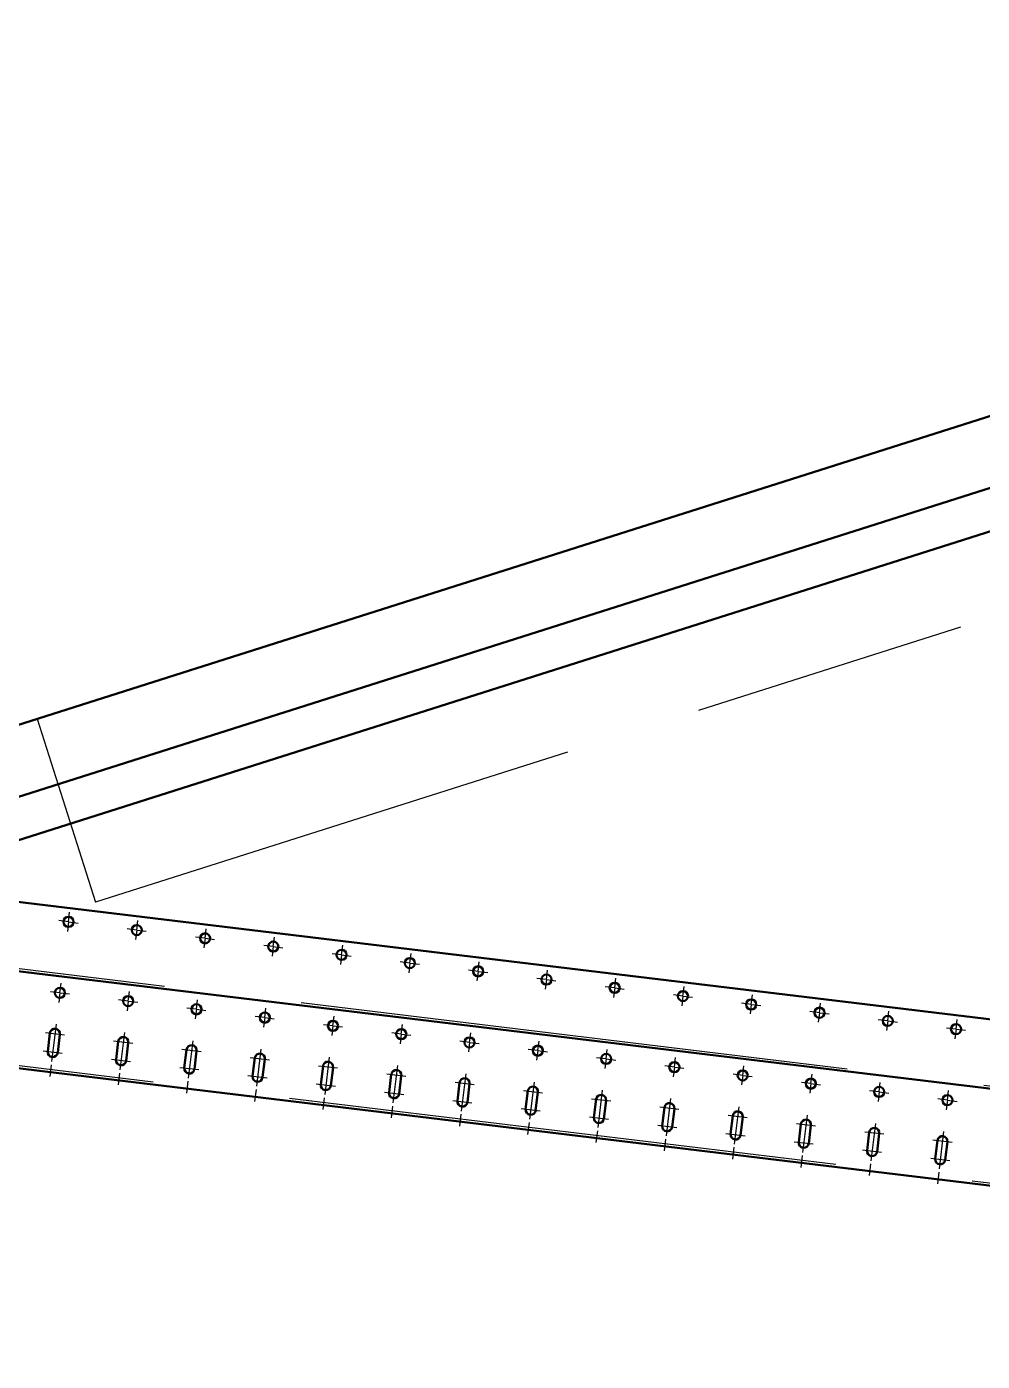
# Model space of a CAD drawing. Header units: millimetres. Extents: x 0 to 118800, y 79635 to 177025.
# Drawn here: x 27589 to 28631, y 107930 to 109386 of the extents above; entities that cross this region are included whole.
import ezdxf

# ---------------------------------------------------------------- set-up
doc = ezdxf.new("R2010")
doc.units = ezdxf.units.MM
doc.header["$LTSCALE"] = 200
for name, pattern in [('AM_DIN_F_W050', [6.25, 4.75, -1.5]), ('AM_DIN_G_W050', [13.75, 9.75, -1.5, 1, -1.5]), ('AM_DIN_G_W050x2', [6.875, 4.75, -0.875, 0.375, -0.875]), ('AM_ISO02W050x2', [3.75, 3, -0.75]), ('AM_ISO08W050x2', [9, 6, -0.75, 1.5, -0.75])]:
    doc.linetypes.add(name, pattern=pattern)
for name, color, linetype, lineweight in [('AM_0', 7, 'Continuous', 50), ('AM_3', 6, 'AM_DIN_F_W050', 25), ('AM_7', 4, 'AM_DIN_G_W050', 25)]:
    doc.layers.add(name, color=color, linetype=linetype, lineweight=lineweight)

# ---------------------------------------------------------------- blocks, each defined once
blk = doc.blocks.new('guf ohne Mittelspannung')
at = {"layer": 'AM_0'}
for p, q in [((-2991.5, 0), (-290, 0)), ((-2991.5, -75), (-290, -75)), ((-2991.5, -120), (-290, -120))]:
    blk.add_line(p, q, dxfattribs=at)
at = {"layer": 'AM_7', "linetype": 'AM_ISO08W050x2'}
for p in [(-500, 0), (-2840, -210)]:
    blk.add_line(p, (-500, -210), dxfattribs=at)
blk = doc.blocks.new('*U502')
at = {"layer": 'AM_0'}
for p, q in [((27614.5, 108288.4), (27612.1, 108268.5)), ((27625.4, 108287), (27623, 108267.2))]:
    blk.add_line(p, q, dxfattribs=at)
for centre, start, end in [((27620, 108287.7), 353.1038, 173.1038), ((27617.6, 108267.8), 173.1038, 353.1038)]:
    blk.add_arc(centre, 5.5, start, end, dxfattribs=at)
at = {"layer": 'AM_7', "linetype": 'AM_DIN_G_W050x2'}
for p, q in [((27621.2, 108298.1), (27616.3, 108257.4)), ((27609.6, 108289), (27630.4, 108286.4)), ((27607.2, 108269.1), (27628, 108266.6))]:
    blk.add_line(p, q, dxfattribs=at)
blk = doc.blocks.new('*U503')
at = {"layer": 'AM_0'}
for p, q in [((27689, 108279.3), (27686.6, 108259.5)), ((27699.9, 108278), (27697.5, 108258.2))]:
    blk.add_line(p, q, dxfattribs=at)
for centre, start, end in [((27694.4, 108278.7), 353.1038, 173.1038), ((27692, 108258.8), 173.1038, 353.1038)]:
    blk.add_arc(centre, 5.5, start, end, dxfattribs=at)
at = {"layer": 'AM_7', "linetype": 'AM_DIN_G_W050x2'}
for p, q in [((27684, 108279.9), (27704.9, 108277.4)), ((27695.7, 108289.1), (27690.8, 108248.4)), ((27681.6, 108260.1), (27702.5, 108257.6))]:
    blk.add_line(p, q, dxfattribs=at)
blk = doc.blocks.new('*U504')
at = {"layer": 'AM_0'}
for p, q in [((27912.4, 108252.3), (27910, 108232.5)), ((27923.3, 108251), (27920.9, 108231.2))]:
    blk.add_line(p, q, dxfattribs=at)
for centre, start, end in [((27917.8, 108251.7), 353.1038, 173.1038), ((27915.4, 108231.8), 173.1038, 353.1038)]:
    blk.add_arc(centre, 5.5, start, end, dxfattribs=at)
at = {"layer": 'AM_7', "linetype": 'AM_DIN_G_W050x2'}
for p, q in [((27907.4, 108252.9), (27928.2, 108250.4)), ((27919.1, 108262.1), (27914.2, 108221.4)), ((27905, 108233.1), (27925.8, 108230.6))]:
    blk.add_line(p, q, dxfattribs=at)
blk = doc.blocks.new('*U505')
at = {"layer": 'AM_0'}
for p, q in [((27837.9, 108261.3), (27835.5, 108241.5)), ((27848.8, 108260), (27846.4, 108240.2))]:
    blk.add_line(p, q, dxfattribs=at)
for centre, start, end in [((27843.4, 108260.7), 353.1038, 173.1038), ((27841, 108240.8), 173.1038, 353.1038)]:
    blk.add_arc(centre, 5.5, start, end, dxfattribs=at)
at = {"layer": 'AM_7', "linetype": 'AM_DIN_G_W050x2'}
for p, q in [((27844.6, 108271.1), (27839.7, 108230.4)), ((27832.9, 108261.9), (27853.8, 108259.4)), ((27830.5, 108242.1), (27851.4, 108239.6))]:
    blk.add_line(p, q, dxfattribs=at)
blk = doc.blocks.new('*U506')
at = {"layer": 'AM_0'}
for p, q in [((27763.4, 108270.3), (27761, 108250.5)), ((27774.4, 108269), (27772, 108249.2))]:
    blk.add_line(p, q, dxfattribs=at)
for centre, start, end in [((27768.9, 108269.7), 353.1038, 173.1038), ((27766.5, 108249.8), 173.1038, 353.1038)]:
    blk.add_arc(centre, 5.5, start, end, dxfattribs=at)
at = {"layer": 'AM_7', "linetype": 'AM_DIN_G_W050x2'}
for p, q in [((27770.2, 108280.1), (27765.2, 108239.4)), ((27758.5, 108270.9), (27779.3, 108268.4)), ((27756.1, 108251.1), (27776.9, 108248.6))]:
    blk.add_line(p, q, dxfattribs=at)
blk = doc.blocks.new('*U507')
at = {"layer": 'AM_0'}
for p, q in [((28061.3, 108234.3), (28058.9, 108214.5)), ((28072.2, 108233), (28069.8, 108213.1))]:
    blk.add_line(p, q, dxfattribs=at)
for centre, start, end in [((28066.7, 108233.7), 353.1038, 173.1038), ((28064.3, 108213.8), 173.1038, 353.1038)]:
    blk.add_arc(centre, 5.5, start, end, dxfattribs=at)
at = {"layer": 'AM_7', "linetype": 'AM_DIN_G_W050x2'}
for p, q in [((28068, 108244.1), (28063.1, 108203.4)), ((28056.3, 108234.9), (28077.2, 108232.4)), ((28053.9, 108215.1), (28074.8, 108212.5))]:
    blk.add_line(p, q, dxfattribs=at)
blk = doc.blocks.new('*U508')
at = {"layer": 'AM_0'}
for p, q in [((27986.8, 108243.3), (27984.4, 108223.5)), ((27997.7, 108242), (27995.3, 108222.1))]:
    blk.add_line(p, q, dxfattribs=at)
for centre, start, end in [((27992.3, 108242.7), 353.1038, 173.1038), ((27989.9, 108222.8), 173.1038, 353.1038)]:
    blk.add_arc(centre, 5.5, start, end, dxfattribs=at)
at = {"layer": 'AM_7', "linetype": 'AM_DIN_G_W050x2'}
for p, q in [((27993.5, 108253.1), (27988.6, 108212.4)), ((27981.9, 108243.9), (28002.7, 108241.4)), ((27979.4, 108224.1), (28000.3, 108221.5))]:
    blk.add_line(p, q, dxfattribs=at)
blk = doc.blocks.new('*U509')
at = {"layer": 'AM_0'}
for p, q in [((28135.7, 108225.3), (28133.3, 108205.5)), ((28146.6, 108224), (28144.2, 108204.1))]:
    blk.add_line(p, q, dxfattribs=at)
for centre, start, end in [((28141.2, 108224.7), 353.1038, 173.1038), ((28138.8, 108204.8), 173.1038, 353.1038)]:
    blk.add_arc(centre, 5.5, start, end, dxfattribs=at)
at = {"layer": 'AM_7', "linetype": 'AM_DIN_G_W050x2'}
for p, q in [((28130.8, 108225.9), (28151.6, 108223.4)), ((28142.5, 108235.1), (28137.5, 108194.4)), ((28128.4, 108206.1), (28149.2, 108203.5))]:
    blk.add_line(p, q, dxfattribs=at)
blk = doc.blocks.new('*U510')
at = {"layer": 'AM_0'}
for p, q in [((28582.5, 108171.3), (28580.1, 108151.4)), ((28593.4, 108170), (28591, 108150.1))]:
    blk.add_line(p, q, dxfattribs=at)
for centre, start, end in [((28587.9, 108170.6), 353.1038, 173.1038), ((28585.5, 108150.8), 173.1038, 353.1038)]:
    blk.add_arc(centre, 5.5, start, end, dxfattribs=at)
at = {"layer": 'AM_7', "linetype": 'AM_DIN_G_W050x2'}
for p, q in [((28589.2, 108181), (28584.3, 108140.3)), ((28577.5, 108171.9), (28598.4, 108169.4)), ((28575.1, 108152), (28596, 108149.5))]:
    blk.add_line(p, q, dxfattribs=at)
blk = doc.blocks.new('*U511')
at = {"layer": 'AM_0'}
for p, q in [((28210.2, 108216.3), (28207.8, 108196.5)), ((28221.1, 108215), (28218.7, 108195.1))]:
    blk.add_line(p, q, dxfattribs=at)
for centre, start, end in [((28215.6, 108215.6), 353.1038, 173.1038), ((28213.2, 108195.8), 173.1038, 353.1038)]:
    blk.add_arc(centre, 5.5, start, end, dxfattribs=at)
at = {"layer": 'AM_7', "linetype": 'AM_DIN_G_W050x2'}
for p, q in [((28216.9, 108226.1), (28212, 108185.4)), ((28205.2, 108216.9), (28226.1, 108214.4)), ((28202.8, 108197.1), (28223.7, 108194.5))]:
    blk.add_line(p, q, dxfattribs=at)
blk = doc.blocks.new('*U512')
at = {"layer": 'AM_0'}
for p, q in [((28359.1, 108198.3), (28356.7, 108178.4)), ((28370, 108197), (28367.6, 108177.1))]:
    blk.add_line(p, q, dxfattribs=at)
for centre, start, end in [((28364.6, 108197.6), 353.1038, 173.1038), ((28362.2, 108177.8), 173.1038, 353.1038)]:
    blk.add_arc(centre, 5.5, start, end, dxfattribs=at)
at = {"layer": 'AM_7', "linetype": 'AM_DIN_G_W050x2'}
for p, q in [((28365.8, 108208.1), (28360.9, 108167.4)), ((28354.1, 108198.9), (28375, 108196.4)), ((28351.7, 108179), (28372.6, 108176.5))]:
    blk.add_line(p, q, dxfattribs=at)
blk = doc.blocks.new('*U513')
at = {"layer": 'AM_0'}
for p, q in [((28284.6, 108207.3), (28282.2, 108187.4)), ((28295.6, 108206), (28293.2, 108186.1))]:
    blk.add_line(p, q, dxfattribs=at)
for centre, start, end in [((28290.1, 108206.6), 353.1038, 173.1038), ((28287.7, 108186.8), 173.1038, 353.1038)]:
    blk.add_arc(centre, 5.5, start, end, dxfattribs=at)
at = {"layer": 'AM_7', "linetype": 'AM_DIN_G_W050x2'}
for p, q in [((28279.7, 108207.9), (28300.5, 108205.4)), ((28291.4, 108217.1), (28286.4, 108176.4)), ((28277.3, 108188), (28298.1, 108185.5))]:
    blk.add_line(p, q, dxfattribs=at)
blk = doc.blocks.new('*U514')
at = {"layer": 'AM_0'}
for p, q in [((28508, 108180.3), (28505.6, 108160.4)), ((28518.9, 108179), (28516.5, 108159.1))]:
    blk.add_line(p, q, dxfattribs=at)
for centre, start, end in [((28513.5, 108179.6), 353.1038, 173.1038), ((28511.1, 108159.8), 173.1038, 353.1038)]:
    blk.add_arc(centre, 5.5, start, end, dxfattribs=at)
at = {"layer": 'AM_7', "linetype": 'AM_DIN_G_W050x2'}
for p, q in [((28503.1, 108180.9), (28523.9, 108178.4)), ((28514.7, 108190), (28509.8, 108149.3)), ((28500.7, 108161), (28521.5, 108158.5))]:
    blk.add_line(p, q, dxfattribs=at)
blk = doc.blocks.new('*U515')
at = {"layer": 'AM_0'}
for p, q in [((28433.6, 108189.3), (28431.2, 108169.4)), ((28444.5, 108188), (28442.1, 108168.1))]:
    blk.add_line(p, q, dxfattribs=at)
for centre, start, end in [((28439, 108188.6), 353.1038, 173.1038), ((28436.6, 108168.8), 173.1038, 353.1038)]:
    blk.add_arc(centre, 5.5, start, end, dxfattribs=at)
at = {"layer": 'AM_7', "linetype": 'AM_DIN_G_W050x2'}
for p, q in [((28440.3, 108199.1), (28435.4, 108158.4)), ((28428.6, 108189.9), (28449.4, 108187.4)), ((28426.2, 108170), (28447, 108167.5))]:
    blk.add_line(p, q, dxfattribs=at)
blk = doc.blocks.new('*U545')
at = {"layer": 'AM_0'}
for p, q in [((27614.5, 108288.4), (27612.1, 108268.5)), ((27625.4, 108287), (27623, 108267.2))]:
    blk.add_line(p, q, dxfattribs=at)
for centre, start, end in [((27620, 108287.7), 353.1038, 173.1038), ((27617.6, 108267.8), 173.1038, 353.1038)]:
    blk.add_arc(centre, 5.5, start, end, dxfattribs=at)
at = {"layer": 'AM_7', "linetype": 'AM_DIN_G_W050x2'}
for p, q in [((27621.2, 108298.1), (27616.3, 108257.4)), ((27609.6, 108289), (27630.4, 108286.4)), ((27607.2, 108269.1), (27628, 108266.6))]:
    blk.add_line(p, q, dxfattribs=at)
blk = doc.blocks.new('*U546')
at = {"layer": 'AM_0'}
for p, q in [((27689, 108279.3), (27686.6, 108259.5)), ((27699.9, 108278), (27697.5, 108258.2))]:
    blk.add_line(p, q, dxfattribs=at)
for centre, start, end in [((27694.4, 108278.7), 353.1038, 173.1038), ((27692, 108258.8), 173.1038, 353.1038)]:
    blk.add_arc(centre, 5.5, start, end, dxfattribs=at)
at = {"layer": 'AM_7', "linetype": 'AM_DIN_G_W050x2'}
for p, q in [((27684, 108279.9), (27704.9, 108277.4)), ((27695.7, 108289.1), (27690.8, 108248.4)), ((27681.6, 108260.1), (27702.5, 108257.6))]:
    blk.add_line(p, q, dxfattribs=at)
blk = doc.blocks.new('*U547')
at = {"layer": 'AM_0'}
for p, q in [((27912.4, 108252.3), (27910, 108232.5)), ((27923.3, 108251), (27920.9, 108231.2))]:
    blk.add_line(p, q, dxfattribs=at)
for centre, start, end in [((27917.8, 108251.7), 353.1038, 173.1038), ((27915.4, 108231.8), 173.1038, 353.1038)]:
    blk.add_arc(centre, 5.5, start, end, dxfattribs=at)
at = {"layer": 'AM_7', "linetype": 'AM_DIN_G_W050x2'}
for p, q in [((27907.4, 108252.9), (27928.2, 108250.4)), ((27919.1, 108262.1), (27914.2, 108221.4)), ((27905, 108233.1), (27925.8, 108230.6))]:
    blk.add_line(p, q, dxfattribs=at)
blk = doc.blocks.new('*U548')
at = {"layer": 'AM_0'}
for p, q in [((27837.9, 108261.3), (27835.5, 108241.5)), ((27848.8, 108260), (27846.4, 108240.2))]:
    blk.add_line(p, q, dxfattribs=at)
for centre, start, end in [((27843.4, 108260.7), 353.1038, 173.1038), ((27841, 108240.8), 173.1038, 353.1038)]:
    blk.add_arc(centre, 5.5, start, end, dxfattribs=at)
at = {"layer": 'AM_7', "linetype": 'AM_DIN_G_W050x2'}
for p, q in [((27844.6, 108271.1), (27839.7, 108230.4)), ((27832.9, 108261.9), (27853.8, 108259.4)), ((27830.5, 108242.1), (27851.4, 108239.6))]:
    blk.add_line(p, q, dxfattribs=at)
blk = doc.blocks.new('*U549')
at = {"layer": 'AM_0'}
for p, q in [((27763.4, 108270.3), (27761, 108250.5)), ((27774.4, 108269), (27772, 108249.2))]:
    blk.add_line(p, q, dxfattribs=at)
for centre, start, end in [((27768.9, 108269.7), 353.1038, 173.1038), ((27766.5, 108249.8), 173.1038, 353.1038)]:
    blk.add_arc(centre, 5.5, start, end, dxfattribs=at)
at = {"layer": 'AM_7', "linetype": 'AM_DIN_G_W050x2'}
for p, q in [((27770.2, 108280.1), (27765.2, 108239.4)), ((27758.5, 108270.9), (27779.3, 108268.4)), ((27756.1, 108251.1), (27776.9, 108248.6))]:
    blk.add_line(p, q, dxfattribs=at)
blk = doc.blocks.new('*U550')
at = {"layer": 'AM_0'}
for p, q in [((28061.3, 108234.3), (28058.9, 108214.5)), ((28072.2, 108233), (28069.8, 108213.1))]:
    blk.add_line(p, q, dxfattribs=at)
for centre, start, end in [((28066.7, 108233.7), 353.1038, 173.1038), ((28064.3, 108213.8), 173.1038, 353.1038)]:
    blk.add_arc(centre, 5.5, start, end, dxfattribs=at)
at = {"layer": 'AM_7', "linetype": 'AM_DIN_G_W050x2'}
for p, q in [((28068, 108244.1), (28063.1, 108203.4)), ((28056.3, 108234.9), (28077.2, 108232.4)), ((28053.9, 108215.1), (28074.8, 108212.5))]:
    blk.add_line(p, q, dxfattribs=at)
blk = doc.blocks.new('*U551')
at = {"layer": 'AM_0'}
for p, q in [((27986.8, 108243.3), (27984.4, 108223.5)), ((27997.7, 108242), (27995.3, 108222.1))]:
    blk.add_line(p, q, dxfattribs=at)
for centre, start, end in [((27992.3, 108242.7), 353.1038, 173.1038), ((27989.9, 108222.8), 173.1038, 353.1038)]:
    blk.add_arc(centre, 5.5, start, end, dxfattribs=at)
at = {"layer": 'AM_7', "linetype": 'AM_DIN_G_W050x2'}
for p, q in [((27993.5, 108253.1), (27988.6, 108212.4)), ((27981.9, 108243.9), (28002.7, 108241.4)), ((27979.4, 108224.1), (28000.3, 108221.5))]:
    blk.add_line(p, q, dxfattribs=at)
blk = doc.blocks.new('*U552')
at = {"layer": 'AM_0'}
for p, q in [((28135.7, 108225.3), (28133.3, 108205.5)), ((28146.6, 108224), (28144.2, 108204.1))]:
    blk.add_line(p, q, dxfattribs=at)
for centre, start, end in [((28141.2, 108224.7), 353.1038, 173.1038), ((28138.8, 108204.8), 173.1038, 353.1038)]:
    blk.add_arc(centre, 5.5, start, end, dxfattribs=at)
at = {"layer": 'AM_7', "linetype": 'AM_DIN_G_W050x2'}
for p, q in [((28130.8, 108225.9), (28151.6, 108223.4)), ((28142.5, 108235.1), (28137.5, 108194.4)), ((28128.4, 108206.1), (28149.2, 108203.5))]:
    blk.add_line(p, q, dxfattribs=at)
blk = doc.blocks.new('*U553')
at = {"layer": 'AM_0'}
for p, q in [((28582.5, 108171.3), (28580.1, 108151.4)), ((28593.4, 108170), (28591, 108150.1))]:
    blk.add_line(p, q, dxfattribs=at)
for centre, start, end in [((28587.9, 108170.6), 353.1038, 173.1038), ((28585.5, 108150.8), 173.1038, 353.1038)]:
    blk.add_arc(centre, 5.5, start, end, dxfattribs=at)
at = {"layer": 'AM_7', "linetype": 'AM_DIN_G_W050x2'}
for p, q in [((28589.2, 108181), (28584.3, 108140.3)), ((28577.5, 108171.9), (28598.4, 108169.4)), ((28575.1, 108152), (28596, 108149.5))]:
    blk.add_line(p, q, dxfattribs=at)
blk = doc.blocks.new('*U554')
at = {"layer": 'AM_0'}
for p, q in [((28210.2, 108216.3), (28207.8, 108196.5)), ((28221.1, 108215), (28218.7, 108195.1))]:
    blk.add_line(p, q, dxfattribs=at)
for centre, start, end in [((28215.6, 108215.6), 353.1038, 173.1038), ((28213.2, 108195.8), 173.1038, 353.1038)]:
    blk.add_arc(centre, 5.5, start, end, dxfattribs=at)
at = {"layer": 'AM_7', "linetype": 'AM_DIN_G_W050x2'}
for p, q in [((28216.9, 108226.1), (28212, 108185.4)), ((28205.2, 108216.9), (28226.1, 108214.4)), ((28202.8, 108197.1), (28223.7, 108194.5))]:
    blk.add_line(p, q, dxfattribs=at)
blk = doc.blocks.new('*U555')
at = {"layer": 'AM_0'}
for p, q in [((28359.1, 108198.3), (28356.7, 108178.4)), ((28370, 108197), (28367.6, 108177.1))]:
    blk.add_line(p, q, dxfattribs=at)
for centre, start, end in [((28364.6, 108197.6), 353.1038, 173.1038), ((28362.2, 108177.8), 173.1038, 353.1038)]:
    blk.add_arc(centre, 5.5, start, end, dxfattribs=at)
at = {"layer": 'AM_7', "linetype": 'AM_DIN_G_W050x2'}
for p, q in [((28365.8, 108208.1), (28360.9, 108167.4)), ((28354.1, 108198.9), (28375, 108196.4)), ((28351.7, 108179), (28372.6, 108176.5))]:
    blk.add_line(p, q, dxfattribs=at)
blk = doc.blocks.new('*U556')
at = {"layer": 'AM_0'}
for p, q in [((28284.6, 108207.3), (28282.2, 108187.4)), ((28295.6, 108206), (28293.2, 108186.1))]:
    blk.add_line(p, q, dxfattribs=at)
for centre, start, end in [((28290.1, 108206.6), 353.1038, 173.1038), ((28287.7, 108186.8), 173.1038, 353.1038)]:
    blk.add_arc(centre, 5.5, start, end, dxfattribs=at)
at = {"layer": 'AM_7', "linetype": 'AM_DIN_G_W050x2'}
for p, q in [((28279.7, 108207.9), (28300.5, 108205.4)), ((28291.4, 108217.1), (28286.4, 108176.4)), ((28277.3, 108188), (28298.1, 108185.5))]:
    blk.add_line(p, q, dxfattribs=at)
blk = doc.blocks.new('*U557')
at = {"layer": 'AM_0'}
for p, q in [((28508, 108180.3), (28505.6, 108160.4)), ((28518.9, 108179), (28516.5, 108159.1))]:
    blk.add_line(p, q, dxfattribs=at)
for centre, start, end in [((28513.5, 108179.6), 353.1038, 173.1038), ((28511.1, 108159.8), 173.1038, 353.1038)]:
    blk.add_arc(centre, 5.5, start, end, dxfattribs=at)
at = {"layer": 'AM_7', "linetype": 'AM_DIN_G_W050x2'}
for p, q in [((28503.1, 108180.9), (28523.9, 108178.4)), ((28514.7, 108190), (28509.8, 108149.3)), ((28500.7, 108161), (28521.5, 108158.5))]:
    blk.add_line(p, q, dxfattribs=at)
blk = doc.blocks.new('*U558')
at = {"layer": 'AM_0'}
for p, q in [((28433.6, 108189.3), (28431.2, 108169.4)), ((28444.5, 108188), (28442.1, 108168.1))]:
    blk.add_line(p, q, dxfattribs=at)
for centre, start, end in [((28439, 108188.6), 353.1038, 173.1038), ((28436.6, 108168.8), 173.1038, 353.1038)]:
    blk.add_arc(centre, 5.5, start, end, dxfattribs=at)
at = {"layer": 'AM_7', "linetype": 'AM_DIN_G_W050x2'}
for p, q in [((28440.3, 108199.1), (28435.4, 108158.4)), ((28428.6, 108189.9), (28449.4, 108187.4)), ((28426.2, 108170), (28447, 108167.5))]:
    blk.add_line(p, q, dxfattribs=at)
blk = doc.blocks.new('*U588')
at = {"layer": 'AM_0'}
for p, q in [((27614.5, 108288.4), (27612.1, 108268.5)), ((27625.4, 108287), (27623, 108267.2))]:
    blk.add_line(p, q, dxfattribs=at)
for centre, start, end in [((27620, 108287.7), 353.1038, 173.1038), ((27617.6, 108267.8), 173.1038, 353.1038)]:
    blk.add_arc(centre, 5.5, start, end, dxfattribs=at)
at = {"layer": 'AM_7', "linetype": 'AM_DIN_G_W050x2'}
for p, q in [((27621.2, 108298.1), (27616.3, 108257.4)), ((27609.6, 108289), (27630.4, 108286.4)), ((27607.2, 108269.1), (27628, 108266.6))]:
    blk.add_line(p, q, dxfattribs=at)
blk = doc.blocks.new('*U589')
at = {"layer": 'AM_0'}
for p, q in [((27689, 108279.3), (27686.6, 108259.5)), ((27699.9, 108278), (27697.5, 108258.2))]:
    blk.add_line(p, q, dxfattribs=at)
for centre, start, end in [((27694.4, 108278.7), 353.1038, 173.1038), ((27692, 108258.8), 173.1038, 353.1038)]:
    blk.add_arc(centre, 5.5, start, end, dxfattribs=at)
at = {"layer": 'AM_7', "linetype": 'AM_DIN_G_W050x2'}
for p, q in [((27684, 108279.9), (27704.9, 108277.4)), ((27695.7, 108289.1), (27690.8, 108248.4)), ((27681.6, 108260.1), (27702.5, 108257.6))]:
    blk.add_line(p, q, dxfattribs=at)
blk = doc.blocks.new('*U590')
at = {"layer": 'AM_0'}
for p, q in [((27912.4, 108252.3), (27910, 108232.5)), ((27923.3, 108251), (27920.9, 108231.2))]:
    blk.add_line(p, q, dxfattribs=at)
for centre, start, end in [((27917.8, 108251.7), 353.1038, 173.1038), ((27915.4, 108231.8), 173.1038, 353.1038)]:
    blk.add_arc(centre, 5.5, start, end, dxfattribs=at)
at = {"layer": 'AM_7', "linetype": 'AM_DIN_G_W050x2'}
for p, q in [((27907.4, 108252.9), (27928.2, 108250.4)), ((27919.1, 108262.1), (27914.2, 108221.4)), ((27905, 108233.1), (27925.8, 108230.6))]:
    blk.add_line(p, q, dxfattribs=at)
blk = doc.blocks.new('*U591')
at = {"layer": 'AM_0'}
for p, q in [((27837.9, 108261.3), (27835.5, 108241.5)), ((27848.8, 108260), (27846.4, 108240.2))]:
    blk.add_line(p, q, dxfattribs=at)
for centre, start, end in [((27843.4, 108260.7), 353.1038, 173.1038), ((27841, 108240.8), 173.1038, 353.1038)]:
    blk.add_arc(centre, 5.5, start, end, dxfattribs=at)
at = {"layer": 'AM_7', "linetype": 'AM_DIN_G_W050x2'}
for p, q in [((27844.6, 108271.1), (27839.7, 108230.4)), ((27832.9, 108261.9), (27853.8, 108259.4)), ((27830.5, 108242.1), (27851.4, 108239.6))]:
    blk.add_line(p, q, dxfattribs=at)
blk = doc.blocks.new('*U592')
at = {"layer": 'AM_0'}
for p, q in [((27763.4, 108270.3), (27761, 108250.5)), ((27774.4, 108269), (27772, 108249.2))]:
    blk.add_line(p, q, dxfattribs=at)
for centre, start, end in [((27768.9, 108269.7), 353.1038, 173.1038), ((27766.5, 108249.8), 173.1038, 353.1038)]:
    blk.add_arc(centre, 5.5, start, end, dxfattribs=at)
at = {"layer": 'AM_7', "linetype": 'AM_DIN_G_W050x2'}
for p, q in [((27770.2, 108280.1), (27765.2, 108239.4)), ((27758.5, 108270.9), (27779.3, 108268.4)), ((27756.1, 108251.1), (27776.9, 108248.6))]:
    blk.add_line(p, q, dxfattribs=at)
blk = doc.blocks.new('*U593')
at = {"layer": 'AM_0'}
for p, q in [((28061.3, 108234.3), (28058.9, 108214.5)), ((28072.2, 108233), (28069.8, 108213.1))]:
    blk.add_line(p, q, dxfattribs=at)
for centre, start, end in [((28066.7, 108233.7), 353.1038, 173.1038), ((28064.3, 108213.8), 173.1038, 353.1038)]:
    blk.add_arc(centre, 5.5, start, end, dxfattribs=at)
at = {"layer": 'AM_7', "linetype": 'AM_DIN_G_W050x2'}
for p, q in [((28068, 108244.1), (28063.1, 108203.4)), ((28056.3, 108234.9), (28077.2, 108232.4)), ((28053.9, 108215.1), (28074.8, 108212.5))]:
    blk.add_line(p, q, dxfattribs=at)
blk = doc.blocks.new('*U594')
at = {"layer": 'AM_0'}
for p, q in [((27986.8, 108243.3), (27984.4, 108223.5)), ((27997.7, 108242), (27995.3, 108222.1))]:
    blk.add_line(p, q, dxfattribs=at)
for centre, start, end in [((27992.3, 108242.7), 353.1038, 173.1038), ((27989.9, 108222.8), 173.1038, 353.1038)]:
    blk.add_arc(centre, 5.5, start, end, dxfattribs=at)
at = {"layer": 'AM_7', "linetype": 'AM_DIN_G_W050x2'}
for p, q in [((27993.5, 108253.1), (27988.6, 108212.4)), ((27981.9, 108243.9), (28002.7, 108241.4)), ((27979.4, 108224.1), (28000.3, 108221.5))]:
    blk.add_line(p, q, dxfattribs=at)
blk = doc.blocks.new('*U595')
at = {"layer": 'AM_0'}
for p, q in [((28135.7, 108225.3), (28133.3, 108205.5)), ((28146.6, 108224), (28144.2, 108204.1))]:
    blk.add_line(p, q, dxfattribs=at)
for centre, start, end in [((28141.2, 108224.7), 353.1038, 173.1038), ((28138.8, 108204.8), 173.1038, 353.1038)]:
    blk.add_arc(centre, 5.5, start, end, dxfattribs=at)
at = {"layer": 'AM_7', "linetype": 'AM_DIN_G_W050x2'}
for p, q in [((28130.8, 108225.9), (28151.6, 108223.4)), ((28142.5, 108235.1), (28137.5, 108194.4)), ((28128.4, 108206.1), (28149.2, 108203.5))]:
    blk.add_line(p, q, dxfattribs=at)
blk = doc.blocks.new('*U596')
at = {"layer": 'AM_0'}
for p, q in [((28582.5, 108171.3), (28580.1, 108151.4)), ((28593.4, 108170), (28591, 108150.1))]:
    blk.add_line(p, q, dxfattribs=at)
for centre, start, end in [((28587.9, 108170.6), 353.1038, 173.1038), ((28585.5, 108150.8), 173.1038, 353.1038)]:
    blk.add_arc(centre, 5.5, start, end, dxfattribs=at)
at = {"layer": 'AM_7', "linetype": 'AM_DIN_G_W050x2'}
for p, q in [((28589.2, 108181), (28584.3, 108140.3)), ((28577.5, 108171.9), (28598.4, 108169.4)), ((28575.1, 108152), (28596, 108149.5))]:
    blk.add_line(p, q, dxfattribs=at)
blk = doc.blocks.new('*U597')
at = {"layer": 'AM_0'}
for p, q in [((28210.2, 108216.3), (28207.8, 108196.5)), ((28221.1, 108215), (28218.7, 108195.1))]:
    blk.add_line(p, q, dxfattribs=at)
for centre, start, end in [((28215.6, 108215.6), 353.1038, 173.1038), ((28213.2, 108195.8), 173.1038, 353.1038)]:
    blk.add_arc(centre, 5.5, start, end, dxfattribs=at)
at = {"layer": 'AM_7', "linetype": 'AM_DIN_G_W050x2'}
for p, q in [((28216.9, 108226.1), (28212, 108185.4)), ((28205.2, 108216.9), (28226.1, 108214.4)), ((28202.8, 108197.1), (28223.7, 108194.5))]:
    blk.add_line(p, q, dxfattribs=at)
blk = doc.blocks.new('*U598')
at = {"layer": 'AM_0'}
for p, q in [((28359.1, 108198.3), (28356.7, 108178.4)), ((28370, 108197), (28367.6, 108177.1))]:
    blk.add_line(p, q, dxfattribs=at)
for centre, start, end in [((28364.6, 108197.6), 353.1038, 173.1038), ((28362.2, 108177.8), 173.1038, 353.1038)]:
    blk.add_arc(centre, 5.5, start, end, dxfattribs=at)
at = {"layer": 'AM_7', "linetype": 'AM_DIN_G_W050x2'}
for p, q in [((28365.8, 108208.1), (28360.9, 108167.4)), ((28354.1, 108198.9), (28375, 108196.4)), ((28351.7, 108179), (28372.6, 108176.5))]:
    blk.add_line(p, q, dxfattribs=at)
blk = doc.blocks.new('*U599')
at = {"layer": 'AM_0'}
for p, q in [((28284.6, 108207.3), (28282.2, 108187.4)), ((28295.6, 108206), (28293.2, 108186.1))]:
    blk.add_line(p, q, dxfattribs=at)
for centre, start, end in [((28290.1, 108206.6), 353.1038, 173.1038), ((28287.7, 108186.8), 173.1038, 353.1038)]:
    blk.add_arc(centre, 5.5, start, end, dxfattribs=at)
at = {"layer": 'AM_7', "linetype": 'AM_DIN_G_W050x2'}
for p, q in [((28279.7, 108207.9), (28300.5, 108205.4)), ((28291.4, 108217.1), (28286.4, 108176.4)), ((28277.3, 108188), (28298.1, 108185.5))]:
    blk.add_line(p, q, dxfattribs=at)
blk = doc.blocks.new('*U600')
at = {"layer": 'AM_0'}
for p, q in [((28508, 108180.3), (28505.6, 108160.4)), ((28518.9, 108179), (28516.5, 108159.1))]:
    blk.add_line(p, q, dxfattribs=at)
for centre, start, end in [((28513.5, 108179.6), 353.1038, 173.1038), ((28511.1, 108159.8), 173.1038, 353.1038)]:
    blk.add_arc(centre, 5.5, start, end, dxfattribs=at)
at = {"layer": 'AM_7', "linetype": 'AM_DIN_G_W050x2'}
for p, q in [((28503.1, 108180.9), (28523.9, 108178.4)), ((28514.7, 108190), (28509.8, 108149.3)), ((28500.7, 108161), (28521.5, 108158.5))]:
    blk.add_line(p, q, dxfattribs=at)
blk = doc.blocks.new('*U601')
at = {"layer": 'AM_0'}
for p, q in [((28433.6, 108189.3), (28431.2, 108169.4)), ((28444.5, 108188), (28442.1, 108168.1))]:
    blk.add_line(p, q, dxfattribs=at)
for centre, start, end in [((28439, 108188.6), 353.1038, 173.1038), ((28436.6, 108168.8), 173.1038, 353.1038)]:
    blk.add_arc(centre, 5.5, start, end, dxfattribs=at)
at = {"layer": 'AM_7', "linetype": 'AM_DIN_G_W050x2'}
for p, q in [((28440.3, 108199.1), (28435.4, 108158.4)), ((28428.6, 108189.9), (28449.4, 108187.4)), ((28426.2, 108170), (28447, 108167.5))]:
    blk.add_line(p, q, dxfattribs=at)

msp = doc.modelspace()

# ---------------------------------------------------------------- linework, layer by layer
at = {"layer": 'AM_0'}
for p, q in [((30223.6, 108111.8), (27152.6, 108483.2)), ((30223.6, 108111.8), (27152.6, 108483.2)), ((30223.6, 108111.8), (27152.6, 108483.2)), ((27143.6, 108408.8), (30223.6, 108036.3)), ((27143.6, 108408.8), (30223.6, 108036.3)), ((27143.6, 108408.8), (30223.6, 108036.3)), ((27131, 108304.5), (30223.6, 107930.5)), ((27131, 108304.5), (30223.6, 107930.5)), ((27131, 108304.5), (30223.6, 107930.5))]:
    msp.add_line(p, q, dxfattribs=at)
for centre in [(27634.8, 108409.8), (27634.8, 108409.8), (27634.8, 108409.8), (27709.2, 108400.8), (27709.2, 108400.8), (27709.2, 108400.8), (27783.7, 108391.8), (27783.7, 108391.8), (27783.7, 108391.8), (27858.1, 108382.8), (27858.1, 108382.8), (27858.1, 108382.8), (27932.6, 108373.8), (27932.6, 108373.8), (27932.6, 108373.8), (28007, 108364.8), (28007, 108364.8), (28007, 108364.8), (28081.5, 108355.8), (28081.5, 108355.8), (28081.5, 108355.8), (28156, 108346.8), (28156, 108346.8), (28156, 108346.8), (27625.4, 108332.4), (27625.4, 108332.4), (27625.4, 108332.4), (28230.4, 108337.8), (28230.4, 108337.8), (28230.4, 108337.8), (27699.8, 108323.4), (27699.8, 108323.4), (27699.8, 108323.4), (28304.9, 108328.8), (28304.9, 108328.8), (28304.9, 108328.8), (28379.3, 108319.7), (28379.3, 108319.7), (28379.3, 108319.7), (27774.3, 108314.4), (27774.3, 108314.4), (27774.3, 108314.4), (27848.8, 108305.3), (27848.8, 108305.3), (27848.8, 108305.3), (28453.8, 108310.7), (28453.8, 108310.7), (28453.8, 108310.7), (27923.2, 108296.3), (27923.2, 108296.3), (27923.2, 108296.3), (28528.2, 108301.7), (28528.2, 108301.7), (28528.2, 108301.7), (28602.7, 108292.7), (28602.7, 108292.7), (28602.7, 108292.7), (27997.7, 108287.3), (27997.7, 108287.3), (27997.7, 108287.3), (28072.1, 108278.3), (28072.1, 108278.3), (28072.1, 108278.3), (28146.6, 108269.3), (28146.6, 108269.3), (28146.6, 108269.3), (28221.1, 108260.3), (28221.1, 108260.3), (28221.1, 108260.3), (28295.5, 108251.3), (28295.5, 108251.3), (28295.5, 108251.3), (28370, 108242.3), (28370, 108242.3), (28370, 108242.3), (28444.4, 108233.3), (28444.4, 108233.3), (28444.4, 108233.3), (28518.9, 108224.3), (28518.9, 108224.3), (28518.9, 108224.3), (28593.3, 108215.3), (28593.3, 108215.3), (28593.3, 108215.3)]:
    msp.add_circle(centre, 5.5, dxfattribs=at)
at = {"layer": 'AM_3', "linetype": 'AM_ISO02W050x2'}
for p, q in [((27143.9, 108411.7), (30223.6, 108039.3)), ((27143.9, 108411.7), (30223.6, 108039.3)), ((27143.9, 108411.7), (30223.6, 108039.3)), ((27131.3, 108307.5), (30223.6, 107933.5)), ((27131.3, 108307.5), (30223.6, 107933.5)), ((27131.3, 108307.5), (30223.6, 107933.5))]:
    msp.add_line(p, q, dxfattribs=at)
at = {"layer": 'AM_7', "linetype": 'AM_ISO08W050x2'}
for p, q in [((27634.8, 108409.8), (27624.3, 108411.1)), ((27634.8, 108409.8), (27624.3, 108411.1)), ((27634.8, 108409.8), (27624.3, 108411.1)), ((27634.8, 108409.8), (27636, 108420.2)), ((27634.8, 108409.8), (27636, 108420.2)), ((27634.8, 108409.8), (27636, 108420.2)), ((27709.2, 108400.8), (27710.5, 108411.2)), ((27709.2, 108400.8), (27710.5, 108411.2)), ((27709.2, 108400.8), (27710.5, 108411.2)), ((27634.8, 108409.8), (27633.5, 108399.4)), ((27634.8, 108409.8), (27633.5, 108399.4)), ((27634.8, 108409.8), (27633.5, 108399.4)), ((27634.8, 108409.8), (27645.2, 108408.5)), ((27634.8, 108409.8), (27645.2, 108408.5)), ((27634.8, 108409.8), (27645.2, 108408.5)), ((27709.2, 108400.8), (27698.8, 108402.1)), ((27709.2, 108400.8), (27698.8, 108402.1)), ((27709.2, 108400.8), (27698.8, 108402.1)), ((27709.2, 108400.8), (27708, 108390.4)), ((27709.2, 108400.8), (27708, 108390.4)), ((27709.2, 108400.8), (27708, 108390.4)), ((27709.2, 108400.8), (27719.6, 108399.5)), ((27709.2, 108400.8), (27719.6, 108399.5)), ((27709.2, 108400.8), (27719.6, 108399.5)), ((27783.7, 108391.8), (27784.9, 108402.2)), ((27783.7, 108391.8), (27784.9, 108402.2)), ((27783.7, 108391.8), (27784.9, 108402.2)), ((27783.7, 108391.8), (27773.2, 108393)), ((27783.7, 108391.8), (27773.2, 108393)), ((27783.7, 108391.8), (27773.2, 108393)), ((27783.7, 108391.8), (27782.4, 108381.4)), ((27783.7, 108391.8), (27782.4, 108381.4)), ((27783.7, 108391.8), (27782.4, 108381.4)), ((27783.7, 108391.8), (27794.1, 108390.5)), ((27783.7, 108391.8), (27794.1, 108390.5)), ((27783.7, 108391.8), (27794.1, 108390.5)), ((27858.1, 108382.8), (27847.7, 108384)), ((27858.1, 108382.8), (27847.7, 108384)), ((27858.1, 108382.8), (27847.7, 108384)), ((27858.1, 108382.8), (27856.9, 108372.4)), ((27858.1, 108382.8), (27856.9, 108372.4)), ((27858.1, 108382.8), (27856.9, 108372.4)), ((27858.1, 108382.8), (27859.4, 108393.2)), ((27858.1, 108382.8), (27859.4, 108393.2)), ((27858.1, 108382.8), (27859.4, 108393.2)), ((27858.1, 108382.8), (27868.6, 108381.5)), ((27858.1, 108382.8), (27868.6, 108381.5)), ((27858.1, 108382.8), (27868.6, 108381.5)), ((27932.6, 108373.8), (27933.8, 108384.2)), ((27932.6, 108373.8), (27933.8, 108384.2)), ((27932.6, 108373.8), (27933.8, 108384.2)), ((27932.6, 108373.8), (27922.2, 108375)), ((27932.6, 108373.8), (27922.2, 108375)), ((27932.6, 108373.8), (27922.2, 108375)), ((27932.6, 108373.8), (27931.3, 108363.4)), ((27932.6, 108373.8), (27931.3, 108363.4)), ((27932.6, 108373.8), (27931.3, 108363.4)), ((27932.6, 108373.8), (27943, 108372.5)), ((27932.6, 108373.8), (27943, 108372.5)), ((27932.6, 108373.8), (27943, 108372.5)), ((28007, 108364.8), (28008.3, 108375.2)), ((28007, 108364.8), (28008.3, 108375.2)), ((28007, 108364.8), (28008.3, 108375.2)), ((28007, 108364.8), (27996.6, 108366)), ((28007, 108364.8), (27996.6, 108366)), ((28007, 108364.8), (27996.6, 108366)), ((28007, 108364.8), (28005.8, 108354.3)), ((28007, 108364.8), (28005.8, 108354.3)), ((28007, 108364.8), (28005.8, 108354.3)), ((28007, 108364.8), (28017.5, 108363.5)), ((28007, 108364.8), (28017.5, 108363.5)), ((28007, 108364.8), (28017.5, 108363.5)), ((28081.5, 108355.8), (28071.1, 108357)), ((28081.5, 108355.8), (28071.1, 108357)), ((28081.5, 108355.8), (28071.1, 108357)), ((28081.5, 108355.8), (28080.2, 108345.3)), ((28081.5, 108355.8), (28080.2, 108345.3)), ((28081.5, 108355.8), (28080.2, 108345.3)), ((28081.5, 108355.8), (28082.8, 108366.2)), ((28081.5, 108355.8), (28082.8, 108366.2)), ((28081.5, 108355.8), (28082.8, 108366.2)), ((28081.5, 108355.8), (28091.9, 108354.5)), ((28081.5, 108355.8), (28091.9, 108354.5)), ((28081.5, 108355.8), (28091.9, 108354.5)), ((28156, 108346.8), (28157.2, 108357.2)), ((28156, 108346.8), (28157.2, 108357.2)), ((28156, 108346.8), (28157.2, 108357.2)), ((27625.4, 108332.4), (27626.7, 108342.8)), ((27625.4, 108332.4), (27626.7, 108342.8)), ((27625.4, 108332.4), (27626.7, 108342.8)), ((28156, 108346.8), (28145.5, 108348)), ((28156, 108346.8), (28145.5, 108348)), ((28156, 108346.8), (28145.5, 108348)), ((28156, 108346.8), (28154.7, 108336.3)), ((28156, 108346.8), (28154.7, 108336.3)), ((28156, 108346.8), (28154.7, 108336.3)), ((28156, 108346.8), (28166.4, 108345.5)), ((28156, 108346.8), (28166.4, 108345.5)), ((28156, 108346.8), (28166.4, 108345.5)), ((28230.4, 108337.8), (28220, 108339)), ((28230.4, 108337.8), (28220, 108339)), ((28230.4, 108337.8), (28220, 108339)), ((28230.4, 108337.8), (28229.2, 108327.3)), ((28230.4, 108337.8), (28229.2, 108327.3)), ((28230.4, 108337.8), (28229.2, 108327.3)), ((28230.4, 108337.8), (28231.7, 108348.2)), ((28230.4, 108337.8), (28231.7, 108348.2)), ((28230.4, 108337.8), (28231.7, 108348.2)), ((28230.4, 108337.8), (28240.8, 108336.5)), ((28230.4, 108337.8), (28240.8, 108336.5)), ((28230.4, 108337.8), (28240.8, 108336.5)), ((28304.9, 108328.8), (28306.1, 108339.2)), ((28304.9, 108328.8), (28306.1, 108339.2)), ((28304.9, 108328.8), (28306.1, 108339.2)), ((27625.4, 108332.4), (27615, 108333.6)), ((27625.4, 108332.4), (27615, 108333.6)), ((27625.4, 108332.4), (27615, 108333.6)), ((27625.4, 108332.4), (27624.1, 108321.9)), ((27625.4, 108332.4), (27624.1, 108321.9)), ((27625.4, 108332.4), (27624.1, 108321.9)), ((27625.4, 108332.4), (27635.8, 108331.1)), ((27625.4, 108332.4), (27635.8, 108331.1)), ((27625.4, 108332.4), (27635.8, 108331.1)), ((27699.8, 108323.4), (27689.4, 108324.6)), ((27699.8, 108323.4), (27689.4, 108324.6)), ((27699.8, 108323.4), (27689.4, 108324.6)), ((27699.8, 108323.4), (27698.6, 108312.9)), ((27699.8, 108323.4), (27698.6, 108312.9)), ((27699.8, 108323.4), (27698.6, 108312.9)), ((27699.8, 108323.4), (27701.1, 108333.8)), ((27699.8, 108323.4), (27701.1, 108333.8)), ((27699.8, 108323.4), (27701.1, 108333.8)), ((27699.8, 108323.4), (27710.3, 108322.1)), ((27699.8, 108323.4), (27710.3, 108322.1)), ((27699.8, 108323.4), (27710.3, 108322.1)), ((27774.3, 108314.4), (27775.6, 108324.8)), ((27774.3, 108314.4), (27775.6, 108324.8)), ((27774.3, 108314.4), (27775.6, 108324.8)), ((28304.9, 108328.8), (28294.4, 108330)), ((28304.9, 108328.8), (28294.4, 108330)), ((28304.9, 108328.8), (28294.4, 108330)), ((28304.9, 108328.8), (28303.6, 108318.3)), ((28304.9, 108328.8), (28303.6, 108318.3)), ((28304.9, 108328.8), (28303.6, 108318.3)), ((28304.9, 108328.8), (28315.3, 108327.5)), ((28304.9, 108328.8), (28315.3, 108327.5)), ((28304.9, 108328.8), (28315.3, 108327.5)), ((28379.3, 108319.7), (28380.6, 108330.2)), ((28379.3, 108319.7), (28380.6, 108330.2)), ((28379.3, 108319.7), (28380.6, 108330.2)), ((27774.3, 108314.4), (27763.9, 108315.6)), ((27774.3, 108314.4), (27763.9, 108315.6)), ((27774.3, 108314.4), (27763.9, 108315.6)), ((27774.3, 108314.4), (27773, 108303.9)), ((27774.3, 108314.4), (27773, 108303.9)), ((27774.3, 108314.4), (27773, 108303.9)), ((27774.3, 108314.4), (27784.7, 108313.1)), ((27774.3, 108314.4), (27784.7, 108313.1)), ((27774.3, 108314.4), (27784.7, 108313.1)), ((27848.8, 108305.3), (27850, 108315.8)), ((27848.8, 108305.3), (27850, 108315.8)), ((27848.8, 108305.3), (27850, 108315.8)), ((28379.3, 108319.7), (28368.9, 108321)), ((28379.3, 108319.7), (28368.9, 108321)), ((28379.3, 108319.7), (28368.9, 108321)), ((28379.3, 108319.7), (28378.1, 108309.3)), ((28379.3, 108319.7), (28378.1, 108309.3)), ((28379.3, 108319.7), (28378.1, 108309.3)), ((28379.3, 108319.7), (28389.8, 108318.5)), ((28379.3, 108319.7), (28389.8, 108318.5)), ((28379.3, 108319.7), (28389.8, 108318.5)), ((28453.8, 108310.7), (28443.4, 108312)), ((28453.8, 108310.7), (28443.4, 108312)), ((28453.8, 108310.7), (28443.4, 108312)), ((28453.8, 108310.7), (28452.5, 108300.3)), ((28453.8, 108310.7), (28452.5, 108300.3)), ((28453.8, 108310.7), (28452.5, 108300.3)), ((28453.8, 108310.7), (28455, 108321.2)), ((28453.8, 108310.7), (28455, 108321.2)), ((28453.8, 108310.7), (28455, 108321.2)), ((28453.8, 108310.7), (28464.2, 108309.5)), ((28453.8, 108310.7), (28464.2, 108309.5)), ((28453.8, 108310.7), (28464.2, 108309.5)), ((28528.2, 108301.7), (28529.5, 108312.2)), ((28528.2, 108301.7), (28529.5, 108312.2)), ((28528.2, 108301.7), (28529.5, 108312.2)), ((27848.8, 108305.3), (27838.3, 108306.6)), ((27848.8, 108305.3), (27838.3, 108306.6)), ((27848.8, 108305.3), (27838.3, 108306.6)), ((27848.8, 108305.3), (27847.5, 108294.9)), ((27848.8, 108305.3), (27847.5, 108294.9)), ((27848.8, 108305.3), (27847.5, 108294.9)), ((27848.8, 108305.3), (27859.2, 108304.1)), ((27848.8, 108305.3), (27859.2, 108304.1)), ((27848.8, 108305.3), (27859.2, 108304.1)), ((27923.2, 108296.3), (27912.8, 108297.6)), ((27923.2, 108296.3), (27912.8, 108297.6)), ((27923.2, 108296.3), (27912.8, 108297.6)), ((27923.2, 108296.3), (27922, 108285.9)), ((27923.2, 108296.3), (27922, 108285.9)), ((27923.2, 108296.3), (27922, 108285.9)), ((27923.2, 108296.3), (27924.5, 108306.8)), ((27923.2, 108296.3), (27924.5, 108306.8)), ((27923.2, 108296.3), (27924.5, 108306.8)), ((27923.2, 108296.3), (27933.6, 108295.1)), ((27923.2, 108296.3), (27933.6, 108295.1)), ((27923.2, 108296.3), (27933.6, 108295.1)), ((27997.7, 108287.3), (27998.9, 108297.8)), ((27997.7, 108287.3), (27998.9, 108297.8)), ((27997.7, 108287.3), (27998.9, 108297.8)), ((28528.2, 108301.7), (28517.8, 108303)), ((28528.2, 108301.7), (28517.8, 108303)), ((28528.2, 108301.7), (28517.8, 108303)), ((28528.2, 108301.7), (28527, 108291.3)), ((28528.2, 108301.7), (28527, 108291.3)), ((28528.2, 108301.7), (28527, 108291.3)), ((28528.2, 108301.7), (28538.7, 108300.5)), ((28528.2, 108301.7), (28538.7, 108300.5)), ((28528.2, 108301.7), (28538.7, 108300.5)), ((28602.7, 108292.7), (28592.3, 108294)), ((28602.7, 108292.7), (28592.3, 108294)), ((28602.7, 108292.7), (28592.3, 108294)), ((28602.7, 108292.7), (28604, 108303.2)), ((28602.7, 108292.7), (28604, 108303.2)), ((28602.7, 108292.7), (28604, 108303.2)), ((27997.7, 108287.3), (27987.3, 108288.6)), ((27997.7, 108287.3), (27987.3, 108288.6)), ((27997.7, 108287.3), (27987.3, 108288.6)), ((27997.7, 108287.3), (27996.4, 108276.9)), ((27997.7, 108287.3), (27996.4, 108276.9)), ((27997.7, 108287.3), (27996.4, 108276.9)), ((27997.7, 108287.3), (28008.1, 108286.1)), ((27997.7, 108287.3), (28008.1, 108286.1)), ((27997.7, 108287.3), (28008.1, 108286.1)), ((28072.1, 108278.3), (28061.7, 108279.6)), ((28072.1, 108278.3), (28061.7, 108279.6)), ((28072.1, 108278.3), (28061.7, 108279.6)), ((28072.1, 108278.3), (28073.4, 108288.8)), ((28072.1, 108278.3), (28073.4, 108288.8)), ((28072.1, 108278.3), (28073.4, 108288.8)), ((28146.6, 108269.3), (28147.9, 108279.8)), ((28146.6, 108269.3), (28147.9, 108279.8)), ((28146.6, 108269.3), (28147.9, 108279.8)), ((28602.7, 108292.7), (28601.4, 108282.3)), ((28602.7, 108292.7), (28601.4, 108282.3)), ((28602.7, 108292.7), (28601.4, 108282.3)), ((28602.7, 108292.7), (28613.1, 108291.5)), ((28602.7, 108292.7), (28613.1, 108291.5)), ((28602.7, 108292.7), (28613.1, 108291.5)), ((28072.1, 108278.3), (28070.9, 108267.9)), ((28072.1, 108278.3), (28070.9, 108267.9)), ((28072.1, 108278.3), (28070.9, 108267.9)), ((28072.1, 108278.3), (28082.6, 108277.1)), ((28072.1, 108278.3), (28082.6, 108277.1)), ((28072.1, 108278.3), (28082.6, 108277.1)), ((28146.6, 108269.3), (28136.2, 108270.6)), ((28146.6, 108269.3), (28136.2, 108270.6)), ((28146.6, 108269.3), (28136.2, 108270.6)), ((28146.6, 108269.3), (28145.3, 108258.9)), ((28146.6, 108269.3), (28145.3, 108258.9)), ((28146.6, 108269.3), (28145.3, 108258.9)), ((28146.6, 108269.3), (28157, 108268.1)), ((28146.6, 108269.3), (28157, 108268.1)), ((28146.6, 108269.3), (28157, 108268.1)), ((28221.1, 108260.3), (28222.3, 108270.7)), ((28221.1, 108260.3), (28222.3, 108270.7)), ((28221.1, 108260.3), (28222.3, 108270.7)), ((27615.9, 108253.9), (27614.3, 108241)), ((27615.9, 108253.9), (27614.3, 108241)), ((27615.9, 108253.9), (27614.3, 108241)), ((28221.1, 108260.3), (28210.6, 108261.6)), ((28221.1, 108260.3), (28210.6, 108261.6)), ((28221.1, 108260.3), (28210.6, 108261.6)), ((28221.1, 108260.3), (28219.8, 108249.9)), ((28221.1, 108260.3), (28219.8, 108249.9)), ((28221.1, 108260.3), (28219.8, 108249.9)), ((28221.1, 108260.3), (28231.5, 108259.1)), ((28221.1, 108260.3), (28231.5, 108259.1)), ((28221.1, 108260.3), (28231.5, 108259.1)), ((28295.5, 108251.3), (28285.1, 108252.6)), ((28295.5, 108251.3), (28285.1, 108252.6)), ((28295.5, 108251.3), (28285.1, 108252.6)), ((28295.5, 108251.3), (28294.2, 108240.9)), ((28295.5, 108251.3), (28294.2, 108240.9)), ((28295.5, 108251.3), (28294.2, 108240.9)), ((28295.5, 108251.3), (28296.8, 108261.7)), ((28295.5, 108251.3), (28296.8, 108261.7)), ((28295.5, 108251.3), (28296.8, 108261.7)), ((28295.5, 108251.3), (28305.9, 108250.1)), ((28295.5, 108251.3), (28305.9, 108250.1)), ((28295.5, 108251.3), (28305.9, 108250.1)), ((28370, 108242.3), (28371.2, 108252.7)), ((28370, 108242.3), (28371.2, 108252.7)), ((28370, 108242.3), (28371.2, 108252.7)), ((27690.4, 108244.9), (27688.8, 108232)), ((27690.4, 108244.9), (27688.8, 108232)), ((27690.4, 108244.9), (27688.8, 108232)), ((27764.8, 108235.9), (27763.3, 108223)), ((27764.8, 108235.9), (27763.3, 108223)), ((27764.8, 108235.9), (27763.3, 108223)), ((28370, 108242.3), (28359.5, 108243.6)), ((28370, 108242.3), (28359.5, 108243.6)), ((28370, 108242.3), (28359.5, 108243.6)), ((28370, 108242.3), (28368.7, 108231.9)), ((28370, 108242.3), (28368.7, 108231.9)), ((28370, 108242.3), (28368.7, 108231.9)), ((28370, 108242.3), (28380.4, 108241.1)), ((28370, 108242.3), (28380.4, 108241.1)), ((28370, 108242.3), (28380.4, 108241.1)), ((28444.4, 108233.3), (28445.7, 108243.7)), ((28444.4, 108233.3), (28445.7, 108243.7)), ((28444.4, 108233.3), (28445.7, 108243.7)), ((27839.3, 108226.9), (27837.7, 108214)), ((27839.3, 108226.9), (27837.7, 108214)), ((27839.3, 108226.9), (27837.7, 108214)), ((28444.4, 108233.3), (28434, 108234.6)), ((28444.4, 108233.3), (28434, 108234.6)), ((28444.4, 108233.3), (28434, 108234.6)), ((28444.4, 108233.3), (28443.2, 108222.9)), ((28444.4, 108233.3), (28443.2, 108222.9)), ((28444.4, 108233.3), (28443.2, 108222.9)), ((28444.4, 108233.3), (28454.8, 108232)), ((28444.4, 108233.3), (28454.8, 108232)), ((28444.4, 108233.3), (28454.8, 108232)), ((28518.9, 108224.3), (28508.5, 108225.6)), ((28518.9, 108224.3), (28508.5, 108225.6)), ((28518.9, 108224.3), (28508.5, 108225.6)), ((28518.9, 108224.3), (28517.6, 108213.9)), ((28518.9, 108224.3), (28517.6, 108213.9)), ((28518.9, 108224.3), (28517.6, 108213.9)), ((28518.9, 108224.3), (28520.1, 108234.7)), ((28518.9, 108224.3), (28520.1, 108234.7)), ((28518.9, 108224.3), (28520.1, 108234.7)), ((28518.9, 108224.3), (28529.3, 108223)), ((28518.9, 108224.3), (28529.3, 108223)), ((28518.9, 108224.3), (28529.3, 108223)), ((28593.3, 108215.3), (28594.6, 108225.7)), ((28593.3, 108215.3), (28594.6, 108225.7)), ((28593.3, 108215.3), (28594.6, 108225.7)), ((27913.7, 108217.9), (27912.2, 108205)), ((27913.7, 108217.9), (27912.2, 108205)), ((27913.7, 108217.9), (27912.2, 108205)), ((27988.2, 108208.9), (27986.6, 108196)), ((27988.2, 108208.9), (27986.6, 108196)), ((27988.2, 108208.9), (27986.6, 108196)), ((28593.3, 108215.3), (28582.9, 108216.6)), ((28593.3, 108215.3), (28582.9, 108216.6)), ((28593.3, 108215.3), (28582.9, 108216.6)), ((28593.3, 108215.3), (28592.1, 108204.9)), ((28593.3, 108215.3), (28592.1, 108204.9)), ((28593.3, 108215.3), (28592.1, 108204.9)), ((28593.3, 108215.3), (28603.8, 108214)), ((28593.3, 108215.3), (28603.8, 108214)), ((28593.3, 108215.3), (28603.8, 108214)), ((28062.6, 108199.9), (28061.1, 108187)), ((28062.6, 108199.9), (28061.1, 108187)), ((28062.6, 108199.9), (28061.1, 108187)), ((28137.1, 108190.9), (28135.5, 108178)), ((28137.1, 108190.9), (28135.5, 108178)), ((28137.1, 108190.9), (28135.5, 108178)), ((28211.6, 108181.9), (28210, 108169)), ((28211.6, 108181.9), (28210, 108169)), ((28211.6, 108181.9), (28210, 108169)), ((28286, 108172.9), (28284.5, 108160)), ((28286, 108172.9), (28284.5, 108160)), ((28286, 108172.9), (28284.5, 108160)), ((28360.5, 108163.9), (28358.9, 108151)), ((28360.5, 108163.9), (28358.9, 108151)), ((28360.5, 108163.9), (28358.9, 108151)), ((28434.9, 108154.9), (28433.4, 108142)), ((28434.9, 108154.9), (28433.4, 108142)), ((28434.9, 108154.9), (28433.4, 108142)), ((28509.4, 108145.9), (28507.8, 108133)), ((28509.4, 108145.9), (28507.8, 108133)), ((28509.4, 108145.9), (28507.8, 108133)), ((28583.9, 108136.9), (28582.3, 108124)), ((28583.9, 108136.9), (28582.3, 108124)), ((28583.9, 108136.9), (28582.3, 108124))]:
    msp.add_line(p, q, dxfattribs=at)

# ---------------------------------------------------------------- block references
at = {"layer": 'AM_0', "xscale": -1, "rotation": 17.63720133011298}
msp.add_blockref('guf ohne Mittelspannung', (27124.1, 108479.7), dxfattribs=at)
at = {"layer": 'AM_0'}
for name in ['*U502', '*U545', '*U588', '*U503', '*U546', '*U589', '*U506', '*U549', '*U592', '*U505', '*U548', '*U591', '*U504', '*U547', '*U590', '*U508', '*U551', '*U594', '*U507', '*U550', '*U593', '*U509', '*U552', '*U595', '*U511', '*U554', '*U597', '*U513', '*U556', '*U599', '*U512', '*U555', '*U598', '*U515', '*U558', '*U601', '*U514', '*U557', '*U600', '*U510', '*U553', '*U596']:
    msp.add_blockref(name, (0, 0), dxfattribs=at)

doc.saveas('drawing.dxf')
